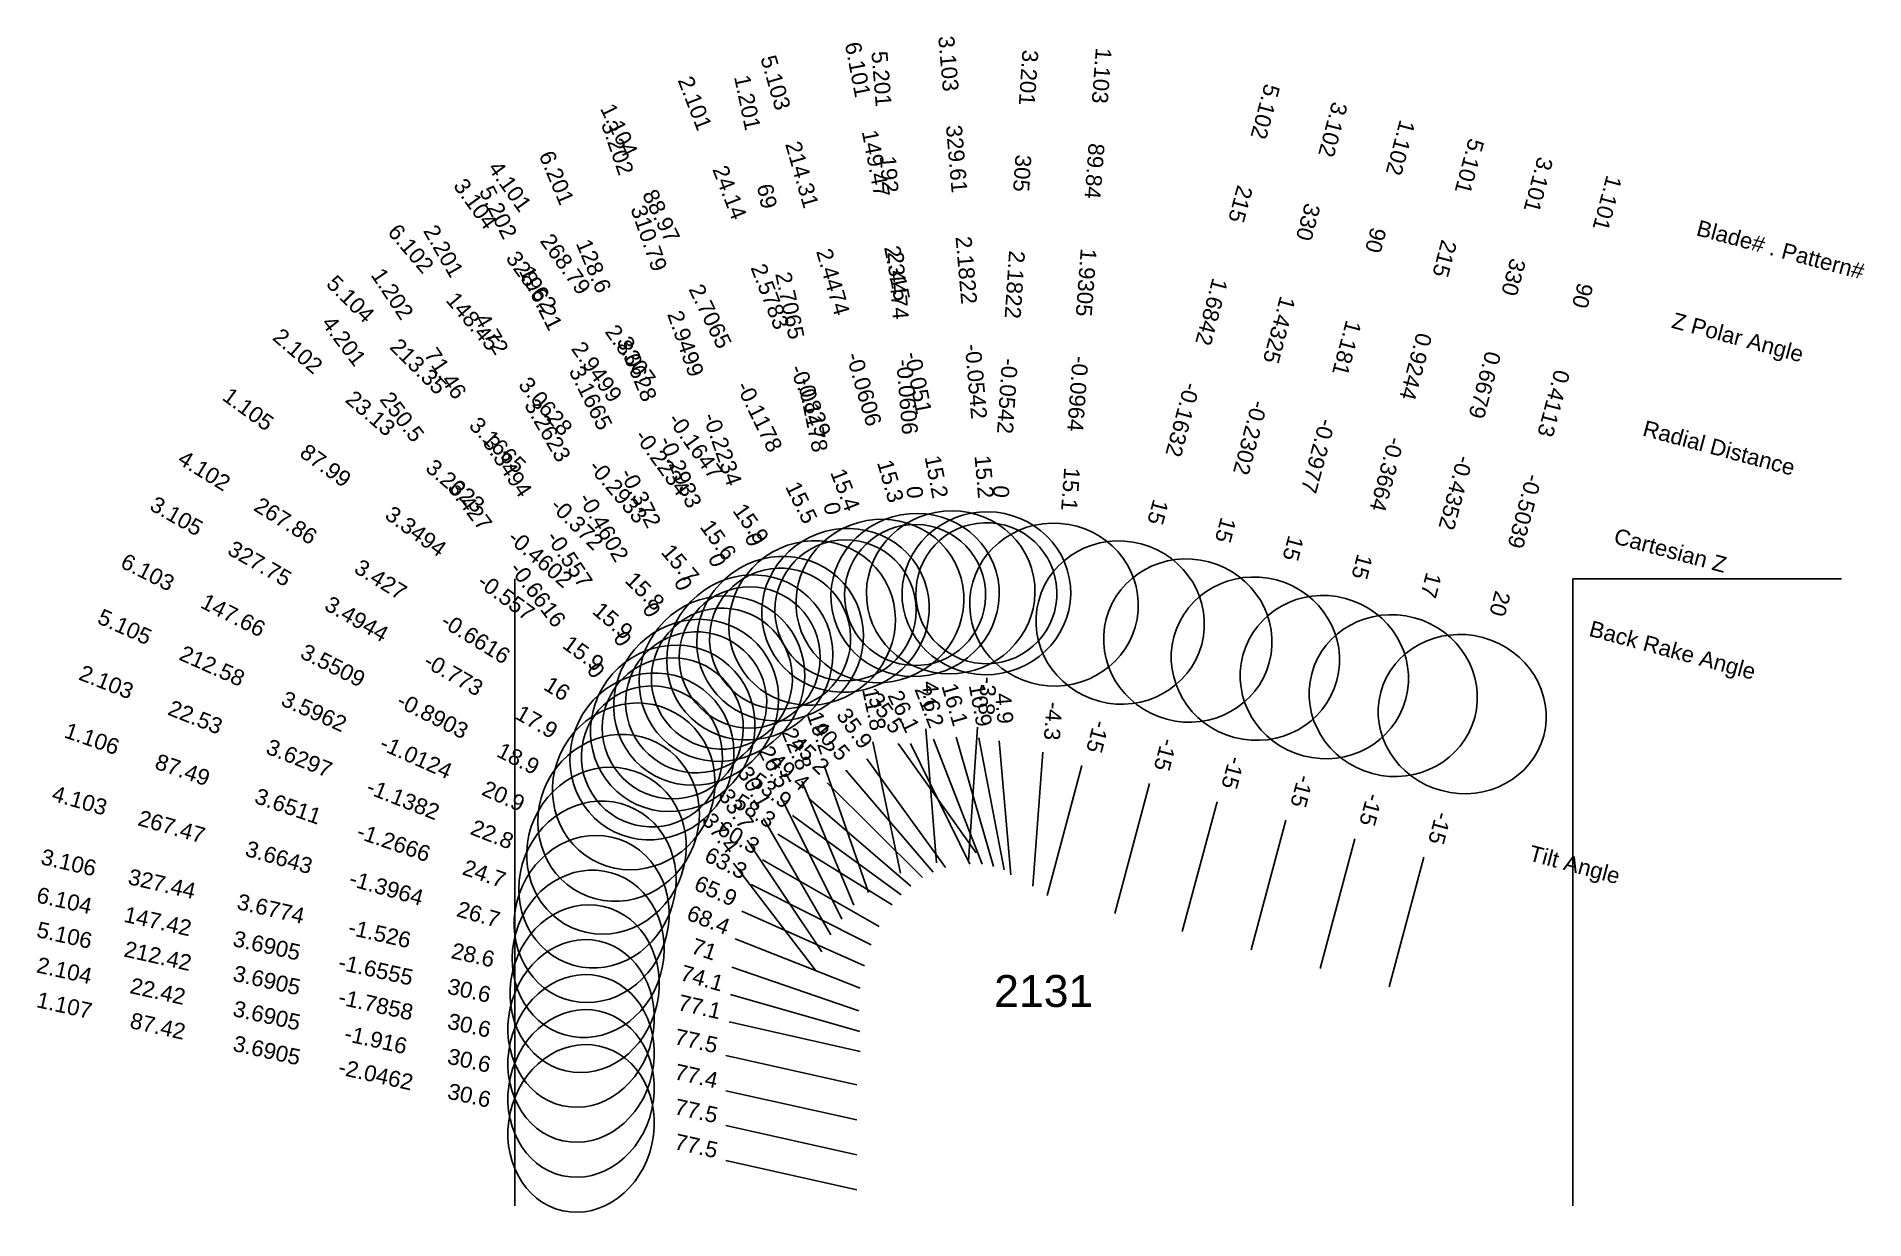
# Model space of a CAD drawing. Header units: inches. Extents: x 30.28 to 37.09, y 15.61 to 20.02.
import ezdxf
from ezdxf.enums import TextEntityAlignment as Align

# ---------------------------------------------------------------- set-up
doc = ezdxf.new("R2010")
doc.units = ezdxf.units.IN
doc.header["$MEASUREMENT"] = 0
for name, color, linetype, true_color in [('Blade_1', 30, 'Continuous', 0xff7f00), ('Blade_2', 7, 'Continuous', 0xcccc00), ('Blade_3', 7, 'Continuous', 0x00cc00), ('Blade_4', 7, 'Continuous', 0x00cccc), ('Blade_5', 7, 'Continuous', 0x0066cc), ('Blade_6', 190, 'Continuous', 0x7f00ff)]:
    doc.layers.add(name, color=color, linetype=linetype, true_color=true_color)
doc.styles.get("Standard").update_dxf_attribs({"font": 'arial.ttf'})

msp = doc.modelspace()

# ---------------------------------------------------------------- linework, layer by layer
for p, q in [((32.0625, 18), (32.0625, 15.6657)), ((36, 18), (37, 18)), ((36, 18), (36, 15.6657))]:
    msp.add_line(p, q)
at = {"layer": 'Blade_1'}
for p, q in [((33.3957, 17.3928), (33.498, 16.9033)), ((33.536, 17.3869), (33.7558, 16.9378)), ((34.0281, 17.3537), (33.9907, 16.8551)), ((34.6763, 17.1696), (34.5468, 16.6866)), ((33.0962, 17.1181), (33.5002, 16.8235)), ((32.928, 17.027), (33.2054, 16.611)), ((35.446, 16.9634), (35.3166, 16.4804)), ((32.8704, 16.554), (33.3432, 16.3913)), ((32.8478, 15.834), (33.3359, 15.7253))]:
    msp.add_line(p, q, dxfattribs=at)
for centre, major_axis, ratio in [((33.2935, 17.8822), (0.282, 0.1381), 0.963836), ((33.2935, 17.8822), (0.257, 0.0537), 1), ((34.0695, 17.9036), (0.3131, -0.0235), 0.965604), ((34.819, 17.7023), (0.3033, -0.0813), 0.965926), ((35.5887, 17.4961), (0.3033, -0.0813), 0.939693), ((32.6506, 17.443), (0.185, 0.2537), 0.961575), ((32.6506, 17.443), (0.2184, 0.1456), 1), ((32.3489, 16.7334), (0.1022, 0.2969), 0.908305), ((32.3095, 15.9538), (0.0682, 0.3065), 0.860795)]:
    msp.add_ellipse(centre, major_axis=major_axis, ratio=ratio, dxfattribs=at)
at = {"layer": 'Blade_2'}
for p, q in [((33.6215, 17.4031), (33.8026, 16.937)), ((33.1567, 17.1812), (33.5365, 16.856)), ((32.9884, 17.1072), (33.2392, 16.6746)), ((32.8832, 16.6592), (33.3483, 16.4755)), ((32.8479, 15.9644), (33.3359, 15.8559))]:
    msp.add_line(p, q, dxfattribs=at)
for centre, major_axis, ratio in [((33.4217, 17.9171), (0.2927, 0.1137), 0.964196), ((32.7377, 17.5398), (0.2042, 0.2385), 0.961966), ((32.7377, 17.5398), (0.2271, 0.1316), 1), ((32.3703, 16.8618), (0.1153, 0.292), 0.921848), ((32.3095, 16.084), (0.0681, 0.3065), 0.860779)]:
    msp.add_ellipse(centre, major_axis=major_axis, ratio=ratio, dxfattribs=at)
at = {"layer": 'Blade_3'}
for p, q in [((33.7847, 17.4469), (33.7515, 16.948)), ((33.8653, 17.3964), (33.9084, 16.8982)), ((33.2145, 17.3044), (33.379, 16.8322)), ((33.3732, 17.3297), (33.6661, 16.9245)), ((34.4248, 17.2371), (34.2953, 16.7541)), ((35.1894, 17.0321), (35.0599, 16.5491)), ((32.9844, 16.9534), (33.4186, 16.7054)), ((32.8602, 16.351), (33.3476, 16.2395))]:
    msp.add_line(p, q, dxfattribs=at)
for centre, major_axis, ratio in [((33.8178, 17.9458), (0.3128, 0.0271), 0.965161), ((33.8178, 17.9458), (0.2619, -0.0174), 1), ((33.0501, 17.7766), (0.2545, 0.184), 0.96304), ((34.5675, 17.7698), (0.3033, -0.0813), 0.965926), ((33.0501, 17.7766), (0.2479, 0.0863), 1), ((35.3321, 17.5648), (0.3033, -0.0813), 0.956305), ((32.5056, 17.227), (0.1558, 0.2726), 0.951409), ((32.3226, 16.474), (0.07, 0.3061), 0.877632)]:
    msp.add_ellipse(centre, major_axis=major_axis, ratio=ratio, dxfattribs=at)
at = {"layer": 'Blade_4'}
for p, q in [((33.4898, 17.3865), (33.7803, 16.9796)), ((33.0421, 17.0485), (33.4675, 16.7856)), ((32.8767, 16.9412), (33.1804, 16.544)), ((32.866, 16.4522), (33.3468, 16.3149))]:
    msp.add_line(p, q, dxfattribs=at)
for centre, major_axis, ratio in [((33.1693, 17.8353), (0.2555, 0.1825), 0.961655), ((32.573, 17.3384), (0.1651, 0.2671), 0.96125), ((32.573, 17.3384), (0.2085, 0.1594), 1), ((32.3357, 16.6036), (0.0862, 0.3019), 0.893503)]:
    msp.add_ellipse(centre, major_axis=major_axis, ratio=ratio, dxfattribs=at)
at = {"layer": 'Blade_5'}
for p, q in [((33.5927, 17.441), (33.6328, 16.9426)), ((33.7054, 17.4095), (33.8439, 16.9291)), ((34.1731, 17.3041), (34.0436, 16.8211)), ((33.2249, 17.2395), (33.5798, 16.8872)), ((33.0566, 17.1805), (33.2797, 16.7331)), ((34.9329, 17.1009), (34.8034, 16.6179)), ((32.9073, 16.7626), (33.3638, 16.5587)), ((32.8478, 16.0942), (33.3358, 15.9854))]:
    msp.add_line(p, q, dxfattribs=at)
for centre, major_axis, ratio in [((33.5526, 17.9394), (0.3017, 0.087), 0.964593), ((33.5526, 17.9394), (0.2617, 0.0211), 1), ((34.3158, 17.8368), (0.3033, -0.0813), 0.965926), ((32.8335, 17.628), (0.2212, 0.2229), 0.962235), ((35.0756, 17.6336), (0.3033, -0.0813), 0.965926), ((32.8335, 17.628), (0.2349, 0.1171), 1), ((32.4038, 16.9876), (0.1281, 0.2867), 0.934389), ((32.3095, 16.2142), (0.0683, 0.3065), 0.860812)]:
    msp.add_ellipse(centre, major_axis=major_axis, ratio=ratio, dxfattribs=at)
at = {"layer": 'Blade_6'}
for p, q in [((33.7895, 17.4075), (33.8843, 16.9166)), ((33.2953, 17.2873), (33.62, 16.9071)), ((33.1309, 17.2458), (33.3247, 16.7848)), ((32.9418, 16.8619), (33.3885, 16.6373)), ((32.8479, 16.2249), (33.3359, 16.1164))]:
    msp.add_line(p, q, dxfattribs=at)
for centre, major_axis, ratio in [((33.685, 17.949), (0.3083, 0.0595), 0.964916), ((32.9372, 17.7067), (0.2388, 0.2039), 0.96265), ((32.9372, 17.7067), (0.242, 0.1017), 1), ((32.4491, 17.1097), (0.1411, 0.2805), 0.94607), ((32.3095, 16.3445), (0.0681, 0.3065), 0.860779)]:
    msp.add_ellipse(centre, major_axis=major_axis, ratio=ratio, dxfattribs=at)

# ---------------------------------------------------------------- texts
for s, height, p in [('Blade# . Pattern#', 0.059375, (36.4639, 19.3078)), ('Z Polar Angle', 0.059375, (36.3717, 18.9637)), ('Radial Distance', 0.059375, (36.2641, 18.5622)), ('Cartesian Z', 0.059375, (36.1566, 18.1608)), ('Back Rake Angle', 0.059375, (36.0644, 17.8167)), ('Tilt Angle', 0.05937, (35.8404, 16.9806))]:
    msp.add_text(s, height=height, rotation=345).set_placement(p, align=Align.MIDDLE_LEFT)
msp.add_text('2131', height=0.11875).set_placement((34.0312, 16.4653), align=Align.MIDDLE_CENTER)
at = {"layer": 'Blade_1'}
for s, height, rotation, p in [('1.103', 0.05937, 265.70067, (34.2177, 19.8745)), ('1.201', 0.05937, 281.8, (32.8998, 19.7665)), ('1.104', 0.05937, 296.08376, (32.4245, 19.6574)), ('1.102', 0.05937, 255, (35.3306, 19.6115)), ('89.84', 0.05937, 265.70067, (34.191, 19.5193)), ('69', 0.05937, 281.8, (32.9727, 19.4178)), ('1.101', 0.05937, 255, (36.1003, 19.4053)), ('88.97', 0.05937, 296.08376, (32.5811, 19.3374)), ('90', 0.05937, 255, (35.2383, 19.2673)), ('1.9305', 0.05937, 265.70067, (34.1598, 19.1048)), ('1.202', 0.05937, 303.7, (31.5825, 19.0445)), ('2.7065', 0.05937, 281.8, (33.0577, 19.011)), ('2.7065', 0.05937, 296.08376, (32.7638, 18.9641)), ('90', 0.05937, 255, (36.0081, 19.0611)), ('1.181', 0.05937, 255, (35.1308, 18.8659)), ('71.46', 0.05937, 303.7, (31.7802, 18.7481)), ('-0.0964', 0.05937, 265.70067, (34.1286, 18.6904)), ('-0.1178', 0.05937, 296.08376, (32.9466, 18.5908)), ('-0.1178', 0.05937, 281.8, (33.1427, 18.6041)), ('0.4113', 0.05937, 255, (35.9005, 18.6597)), ('1.105', 0.05937, 323.90104, (31.0536, 18.6075)), ('-0.2977', 0.05937, 255, (35.0232, 18.4644)), ('3.3494', 0.05937, 303.7, (32.0108, 18.4023)), ('87.99', 0.05937, 323.90104, (31.3414, 18.3976)), ('15.1', 0.05937, 265.70067, (34.1019, 18.3351)), ('-0.5039', 0.05937, 255, (35.7929, 18.2582)), ('15.5', 0.05937, 296.08376, (33.1032, 18.2709)), ('3.3494', 0.05937, 323.90104, (31.6773, 18.1527)), ('0', 0.0594, 281.8, (33.2155, 18.2554)), ('-0.557', 0.05937, 303.7, (32.2414, 18.0566)), ('15', 0.05937, 255, (34.931, 18.1203)), ('-0.557', 0.05937, 323.90104, (32.0131, 17.9079)), ('20', 0.05937, 255, (35.7007, 17.9141)), ('15.9', 0.05937, 323.90104, (32.3009, 17.698)), ('0', 0.0594, 303.7, (32.4391, 17.7602)), ('11.8', 0.05937, 281.8, (33.3715, 17.509)), ('26.1', 0.05937, 296.08376, (33.4838, 17.4935)), ('-4.3', 0.05937, 265.70067, (34.0371, 17.4721)), ('1.106', 0.05937, 341.01459, (30.4799, 17.3764)), ('87.49', 0.05937, 341.01459, (30.8168, 17.2605)), ('53.9', 0.05937, 323.90104, (33.0003, 17.188)), ('-15', 0.05937, 255, (34.707, 17.2843)), ('3.6511', 0.05937, 341.01459, (31.2098, 17.1253)), ('33.7', 0.05937, 303.7, (32.8621, 17.1258)), ('-1.2666', 0.05937, 341.01459, (31.6028, 16.9901)), ('-15', 0.05937, 255, (35.4767, 17.0781)), ('24.7', 0.05937, 341.01459, (31.9397, 16.8742)), ('71', 0.05937, 341.01459, (32.7581, 16.5926)), ('1.107', 0.05937, 347.45123, (30.3802, 16.3832)), ('87.42', 0.05937, 347.45123, (30.7279, 16.3058)), ('3.6905', 0.05937, 347.45123, (31.1336, 16.2155)), ('-2.0462', 0.05937, 347.45123, (31.5393, 16.1252)), ('30.6', 0.05937, 347.45123, (31.8871, 16.0478)), ('77.5', 0.05937, 347.45123, (32.7319, 15.8598))]:
    msp.add_text(s, height=height, rotation=rotation, dxfattribs=at).set_placement(p, align=Align.CENTER)
at = {"layer": 'Blade_2'}
for s, height, rotation, p in [('2.101', 0.05937, 291.23852, (32.7057, 19.7594)), ('24.14', 0.05937, 291.23852, (32.8348, 19.4273)), ('2.201', 0.05937, 300.1, (31.7723, 19.2052)), ('2.5783', 0.05937, 291.23852, (32.9853, 19.0399)), ('2.102', 0.05937, 319.43824, (31.2361, 18.8251)), ('4.72', 0.05937, 300.1, (31.9509, 18.897)), ('-0.0829', 0.05937, 291.23852, (33.1359, 18.6525)), ('23.13', 0.05937, 319.43824, (31.5068, 18.5934)), ('3.2623', 0.05937, 300.1, (32.1594, 18.5374)), ('3.2623', 0.05937, 319.43824, (31.8225, 18.3231)), ('15.4', 0.05937, 291.23852, (33.2649, 18.3205)), ('-0.4602', 0.05937, 300.1, (32.3678, 18.1778)), ('-0.4602', 0.05937, 319.43824, (32.1383, 18.0529)), ('15.9', 0.05937, 319.43824, (32.4089, 17.8212)), ('0', 0.0594, 300.1, (32.5465, 17.8696)), ('2.103', 0.05937, 338.44735, (30.532, 17.5879)), ('21.2', 0.05937, 291.23852, (33.5785, 17.5137)), ('22.53', 0.05937, 338.44735, (30.8633, 17.457)), ('3.6297', 0.05937, 338.44735, (31.2499, 17.3043)), ('30.1', 0.05937, 300.1, (32.9289, 17.21)), ('49.4', 0.05937, 319.43824, (33.0665, 17.2584)), ('-1.1382', 0.05937, 338.44735, (31.6365, 17.1516)), ('22.8', 0.05937, 338.44735, (31.9678, 17.0208)), ('68.4', 0.05937, 338.44735, (32.7728, 16.7028)), ('2.104', 0.05937, 347.47054, (30.3801, 16.5128)), ('22.42', 0.05937, 347.47054, (30.7278, 16.4355)), ('3.6905', 0.05937, 347.47054, (31.1336, 16.3453)), ('-1.916', 0.05937, 347.47054, (31.5393, 16.2552)), ('30.6', 0.05937, 347.47054, (31.887, 16.1779)), ('77.5', 0.05937, 347.47054, (32.7319, 15.9901))]:
    msp.add_text(s, height=height, rotation=rotation, dxfattribs=at).set_placement(p, align=Align.CENTER)
at = {"layer": 'Blade_3'}
for s, height, rotation, p in [('3.103', 0.05937, 274.94534, (33.6474, 19.9149)), ('3.201', 0.05937, 266.2, (33.9454, 19.8666)), ('3.102', 0.05937, 255, (35.0791, 19.679)), ('3.202', 0.05937, 289.2, (32.417, 19.5945)), ('329.61', 0.05937, 274.94534, (33.6781, 19.56)), ('305', 0.05937, 266.2, (33.9218, 19.5111)), ('3.101', 0.05937, 255, (35.8437, 19.474)), ('3.104', 0.05937, 305.86406, (31.8921, 19.3784)), ('310.79', 0.05937, 289.2, (32.5342, 19.2581)), ('330', 0.05937, 255, (34.9868, 19.3348)), ('2.1822', 0.05937, 274.94534, (33.7139, 19.1459)), ('328.62', 0.05937, 305.86406, (32.1008, 19.0897)), ('2.1822', 0.05937, 266.2, (33.8942, 19.0964)), ('330', 0.05937, 255, (35.7514, 19.1298)), ('1.4325', 0.05937, 255, (34.8793, 18.9334)), ('2.9499', 0.05937, 289.2, (32.6709, 18.8656)), ('2.9499', 0.05937, 305.86406, (32.3443, 18.7528)), ('-0.0542', 0.05937, 274.94534, (33.7498, 18.7319)), ('-0.0542', 0.05937, 266.2, (33.8667, 18.6817)), ('0.6679', 0.05937, 255, (35.6439, 18.7284)), ('-0.2302', 0.05937, 255, (34.7717, 18.5319)), ('-0.2234', 0.05937, 289.2, (32.8076, 18.4731)), ('-0.2234', 0.05937, 305.86406, (32.5878, 18.416)), ('15.2', 0.05937, 274.94534, (33.7805, 18.3769)), ('-0.4352', 0.05937, 255, (35.5363, 18.3269)), ('3.105', 0.05937, 330.25833, (30.7895, 18.2075)), ('0', 0.0594, 266.2, (33.8431, 18.3262)), ('15.6', 0.05937, 305.86406, (32.7966, 18.1273)), ('0', 0.0594, 289.2, (32.9247, 18.1366)), ('15', 0.05937, 255, (34.6795, 18.1878)), ('327.75', 0.05937, 330.25833, (31.0988, 18.0308)), ('17', 0.05937, 255, (35.4441, 17.9828)), ('3.4944', 0.05937, 330.25833, (31.4596, 17.8246)), ('-0.773', 0.05937, 330.25833, (31.8205, 17.6184)), ('-3.8', 0.05937, 266.2, (33.7925, 17.5654)), ('4.9', 0.05937, 274.94534, (33.8551, 17.5147)), ('17.9', 0.05937, 330.25833, (32.1298, 17.4417)), ('19.2', 0.05937, 289.2, (33.1755, 17.4166)), ('35.9', 0.05937, 305.86406, (33.3036, 17.4259)), ('-15', 0.05937, 255, (34.4555, 17.3518)), ('-15', 0.05937, 255, (35.2201, 17.1468)), ('60.3', 0.05937, 330.25833, (32.8813, 17.0123)), ('3.106', 0.05937, 347.11281, (30.3959, 16.9148)), ('327.44', 0.05937, 347.11281, (30.7432, 16.8354)), ('3.6774', 0.05937, 347.11281, (31.1483, 16.7427)), ('-1.526', 0.05937, 347.11281, (31.5535, 16.65)), ('28.6', 0.05937, 347.11281, (31.9007, 16.5705)), ('77.1', 0.05937, 347.11281, (32.7444, 16.3775))]:
    msp.add_text(s, height=height, rotation=rotation, dxfattribs=at).set_placement(p, align=Align.CENTER)
at = {"layer": 'Blade_4'}
for s, height, rotation, p in [('4.101', 0.05937, 305.52918, (32.0207, 19.4438)), ('268.79', 0.05937, 305.52918, (32.2277, 19.1539)), ('4.201', 0.05937, 307.39999, (31.4038, 18.8676)), ('2.8307', 0.05937, 305.52918, (32.4693, 18.8156)), ('250.5', 0.05937, 307.39999, (31.6202, 18.5846)), ('-0.1647', 0.05937, 305.52918, (32.7108, 18.4774)), ('4.102', 0.05937, 328.28499, (30.8916, 18.3774)), ('267.86', 0.05937, 328.28499, (31.1947, 18.1902)), ('3.427', 0.05937, 307.39999, (31.8726, 18.2545)), ('15.9', 0.05937, 305.52918, (32.9178, 18.1875)), ('3.427', 0.05937, 328.28499, (31.5482, 17.9717)), ('-0.6616', 0.05937, 307.39999, (32.1251, 17.9243)), ('-0.6616', 0.05937, 328.28499, (31.9018, 17.7532)), ('16', 0.05937, 328.28499, (32.2049, 17.5659)), ('0', 0.0594, 307.39999, (32.3414, 17.6413)), ('35.5', 0.05937, 305.52918, (33.4208, 17.4831)), ('4.103', 0.05937, 344.06181, (30.4352, 17.1463)), ('58.3', 0.05937, 328.28499, (32.9411, 17.1109)), ('267.47', 0.05937, 344.06181, (30.7777, 17.0485)), ('37.4', 0.05937, 307.39999, (32.8046, 17.0355)), ('3.6643', 0.05937, 344.06181, (31.1774, 16.9344)), ('-1.3964', 0.05937, 344.06181, (31.577, 16.8203)), ('26.7', 0.05937, 344.06181, (31.9196, 16.7224)), ('74.1', 0.05937, 344.06181, (32.7518, 16.4848))]:
    msp.add_text(s, height=height, rotation=rotation, dxfattribs=at).set_placement(p, align=Align.CENTER)
at = {"layer": 'Blade_5'}
for s, height, rotation, p in [('5.103', 0.05937, 286.08415, (33.005, 19.8385)), ('5.201', 0.05937, 274.6, (33.3982, 19.8582)), ('5.102', 0.05937, 255, (34.8274, 19.746)), ('214.31', 0.05937, 286.08415, (33.1037, 19.4962)), ('5.101', 0.05937, 255, (35.5872, 19.5428)), ('192', 0.05937, 274.6, (33.4268, 19.5031)), ('5.202', 0.05937, 296.5, (31.9746, 19.3507)), ('215', 0.05937, 255, (34.7351, 19.4018)), ('215', 0.05937, 255, (35.4949, 19.1986)), ('2.4474', 0.05937, 286.08415, (33.2189, 19.0969)), ('2.4474', 0.05937, 274.6, (33.4601, 19.0888)), ('5.104', 0.05937, 315.21174, (31.4307, 19.0204)), ('196.21', 0.05937, 296.5, (32.1335, 19.0319)), ('1.6842', 0.05937, 255, (34.6276, 19.0004)), ('0.9244', 0.05937, 255, (35.3874, 18.7972)), ('213.35', 0.05937, 315.21174, (31.6836, 18.7694)), ('3.1665', 0.05937, 296.5, (32.319, 18.66)), ('-0.0606', 0.05937, 286.08415, (33.334, 18.6975)), ('-0.0606', 0.05937, 274.6, (33.4934, 18.6745)), ('-0.1632', 0.05937, 255, (34.52, 18.5989)), ('3.1665', 0.05937, 315.21174, (31.9785, 18.4766)), ('-0.3664', 0.05937, 255, (35.2798, 18.3957)), ('15.3', 0.05937, 286.08415, (33.4327, 18.3552)), ('-0.372', 0.05937, 296.5, (32.5044, 18.288)), ('0', 0.0594, 274.6, (33.522, 18.3194)), ('-0.372', 0.05937, 315.21174, (32.2735, 18.1838)), ('15', 0.05937, 255, (34.4278, 18.2548)), ('15', 0.05937, 255, (35.1876, 18.0516)), ('15.8', 0.05937, 315.21174, (32.5264, 17.9329)), ('0', 0.0594, 296.5, (32.6634, 17.9692)), ('5.105', 0.05937, 335.92522, (30.5992, 17.7939)), ('212.58', 0.05937, 335.92522, (30.9245, 17.6485)), ('3.5962', 0.05937, 335.92522, (31.3039, 17.479)), ('4.6', 0.05937, 274.6, (33.5832, 17.5594)), ('16.1', 0.05937, 286.08415, (33.6725, 17.5236)), ('-15', 0.05937, 255, (34.2038, 17.4188)), ('-1.0124', 0.05937, 335.92522, (31.6834, 17.3095)), ('26.5', 0.05937, 296.5, (33.0036, 17.2868)), ('45.2', 0.05937, 315.21174, (33.1406, 17.3231)), ('20.9', 0.05937, 335.92522, (32.0087, 17.1641)), ('-15', 0.05937, 255, (34.9636, 17.2156)), ('65.9', 0.05937, 335.92522, (32.7989, 16.8111)), ('5.106', 0.05937, 347.43193, (30.3803, 16.6443)), ('212.42', 0.05937, 347.43193, (30.7281, 16.5668)), ('3.6905', 0.05937, 347.43193, (31.1337, 16.4763)), ('-1.7858', 0.05937, 347.43193, (31.5394, 16.3859)), ('30.6', 0.05937, 347.43193, (31.8871, 16.3084)), ('77.4', 0.05937, 347.43193, (32.7319, 16.12))]:
    msp.add_text(s, height=height, rotation=rotation, dxfattribs=at).set_placement(p, align=Align.CENTER)
at = {"layer": 'Blade_6'}
for s, height, rotation, p in [('6.101', 0.05937, 280.92635, (33.3104, 19.8897)), ('149.47', 0.05937, 280.92635, (33.3779, 19.5399)), ('6.201', 0.05937, 292.8, (32.1912, 19.4813)), ('6.102', 0.05937, 310.49331, (31.6537, 19.2098)), ('128.6', 0.05937, 292.8, (32.3293, 19.1529)), ('2.315', 0.05937, 280.92635, (33.4567, 19.1318)), ('148.45', 0.05937, 310.49331, (31.8851, 18.9389)), ('3.0628', 0.05937, 292.8, (32.4903, 18.7697)), ('-0.051', 0.05937, 280.92635, (33.5354, 18.7237)), ('3.0628', 0.05937, 310.49331, (32.155, 18.6228)), ('-0.2933', 0.05937, 292.8, (32.6514, 18.3866)), ('15.2', 0.05937, 280.92635, (33.603, 18.3739)), ('-0.2933', 0.05937, 310.49331, (32.4248, 18.3067)), ('15.7', 0.05937, 310.49331, (32.6562, 18.0358)), ('6.103', 0.05937, 333.30242, (30.6833, 17.9977)), ('0', 0.0594, 292.8, (32.7895, 18.0582)), ('147.66', 0.05937, 333.30242, (31.0016, 17.8376)), ('3.5509', 0.05937, 333.30242, (31.3729, 17.6509)), ('-0.8903', 0.05937, 333.30242, (31.7442, 17.4642)), ('10.9', 0.05937, 280.92635, (33.767, 17.5241)), ('22.8', 0.05937, 292.8, (33.0849, 17.3552)), ('40.5', 0.05937, 310.49331, (33.2182, 17.3776)), ('18.9', 0.05937, 333.30242, (32.0625, 17.3041)), ('63.3', 0.05937, 333.30242, (32.8357, 16.9153)), ('6.104', 0.05937, 347.47054, (30.3801, 16.7733)), ('147.42', 0.05937, 347.47054, (30.7278, 16.696)), ('3.6905', 0.05937, 347.47054, (31.1336, 16.6058)), ('-1.6555', 0.05937, 347.47054, (31.5393, 16.5157)), ('30.6', 0.05937, 347.47054, (31.887, 16.4384)), ('77.5', 0.05937, 347.47054, (32.7319, 16.2506))]:
    msp.add_text(s, height=height, rotation=rotation, dxfattribs=at).set_placement(p, align=Align.CENTER)

doc.saveas('drawing.dxf')
